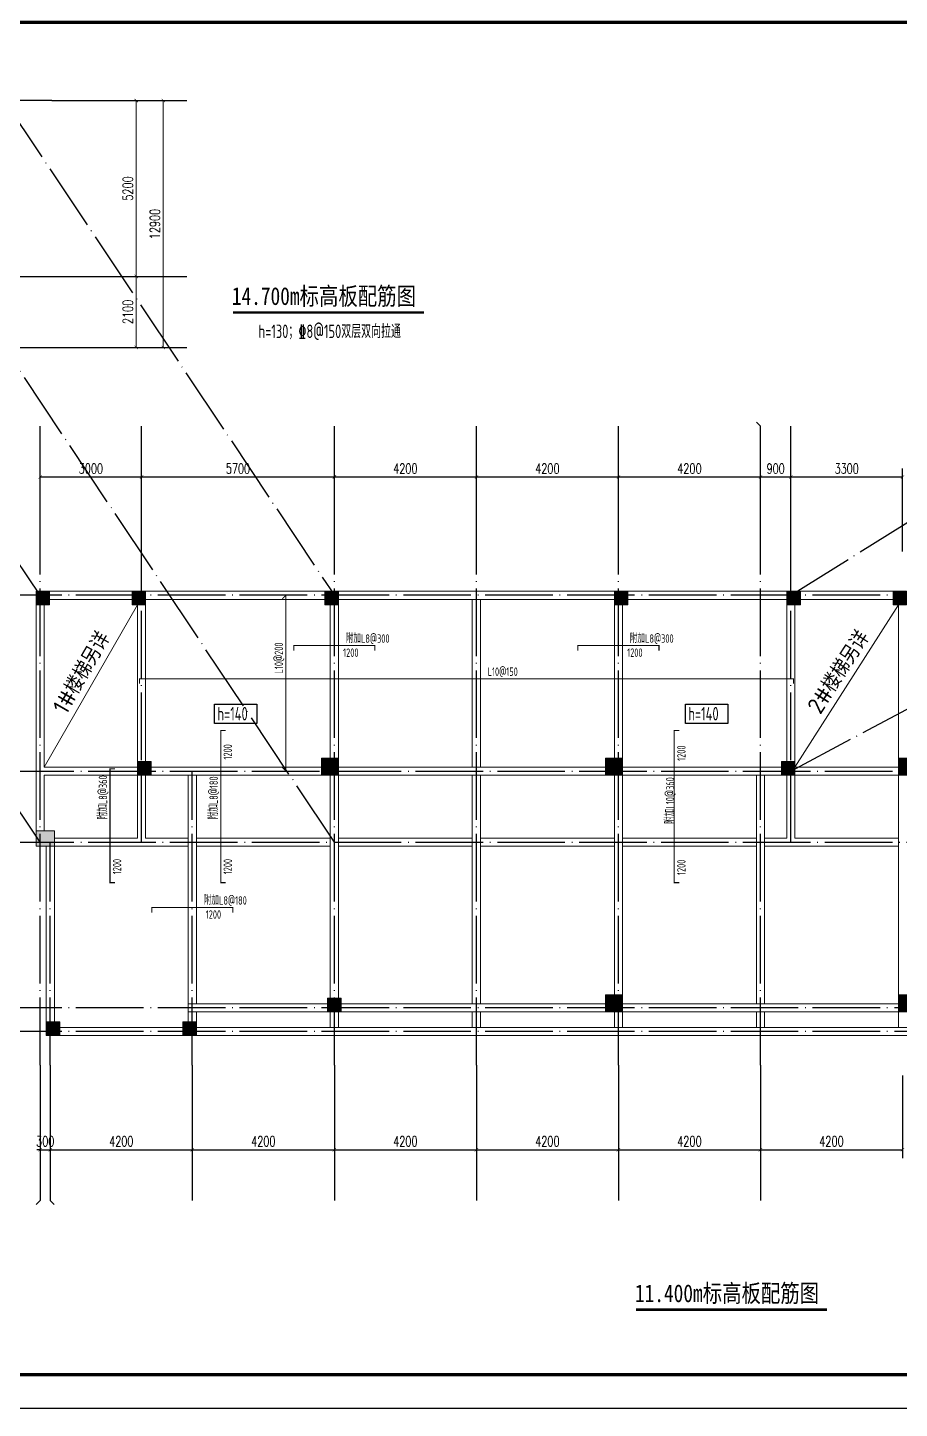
# Model space of a CAD drawing. Extents: x -638872 to -278819, y -139534 to 213996.
# Drawn here: x -338645 to -312867, y -98713 to -57872 of the extents above; entities that cross this region are included whole.
import ezdxf

# ---------------------------------------------------------------- set-up
doc = ezdxf.new("R2010")
doc.units = 0
doc.header["$LTSCALE"] = 1000
doc.header["$MEASUREMENT"] = 0
doc.linetypes.add('DOTE', pattern=[2.42, 2, -0.2, 0.02, -0.2])
doc.linetypes.add('线型3', pattern=[500, 300, -200])
doc.layers.get('0').update_dxf_attribs({"linetype": 'CONTINUOUS'})
doc.layers.get('Defpoints').update_dxf_attribs({"linetype": 'CONTINUOUS'})
for name, color, linetype in [('AXIS', 171, 'CONTINUOUS'), ('DIM_SYMB', 3, 'CONTINUOUS'), ('DOTE', 14, 'DOTE'), ('TEXT', 7, 'CONTINUOUS'), ('TK', 4, 'CONTINUOUS'), ('轴线__尺寸数字', 4, 'CONTINUOUS')]:
    doc.layers.add(name, color=color, linetype=linetype)
for name, color, linetype, lineweight in [('COLU', 7, 'CONTINUOUS', 0), ('COLU_HATCH', 251, 'CONTINUOUS', 0), ('FLOOR_DOWN_TEXT', 7, 'CONTINUOUS', 0), ('FLOOR_REIN', 1, 'CONTINUOUS', 0), ('FLOOR_UP_REIN', 13, 'CONTINUOUS', 0), ('FLOOR_UP_TEXT', 7, 'CONTINUOUS', 0), ('梁', 4, 'CONTINUOUS', 18), ('梁虚线', 134, '线型3', 18), ('次梁吊筋标注', 7, 'CONTINUOUS', 18), ('零厚板', 7, 'CONTINUOUS', 18)]:
    doc.layers.add(name, color=color, linetype=linetype, lineweight=lineweight)
doc.styles.add('_TCH_DIM_T3', font='SIMPLEX', dxfattribs={"width": 0.705882, "bigfont": 'GBCBIG'})
doc.styles.add('HT', font='simhei.ttf', dxfattribs={"width": 0.8})
doc.styles.add('TSSD_Norm', font='tssdeng.shx', dxfattribs={"bigfont": 'hztxt.shx'})
doc.styles.add('TSSD_REIN', font='tssdeng.shx', dxfattribs={"width": 0.7, "bigfont": 'tssdchn.shx'})
doc.dimstyles.new('_TCH_ARCH&&100', dxfattribs={"dimtxt": 297.5, "dimasz": 100, "dimexe": 250, "dimexo": 300, "dimgap": 100, "dimtad": 1, "dimdec": 0, "dimzin": 0, "dimdsep": 46, "dimtxsty": '_TCH_DIM_T3', "dimblk": 'ARCHTICK', "dimcen": 0.09, "dimclrt": 7, "dimazin": 2, "dimtfac": 1, "dimtdec": 0, "dimtix": 1, "dimtmove": 2, "dimatfit": 3, "dimfxl": 0, "dimtolj": 1, "dimtzin": 0, "dimarcsym": 0})

# ---------------------------------------------------------------- blocks, each defined once
blk = doc.blocks.new('_ArchTick')
at = {"color": 0, "linetype": 'ByBlock', "const_width": 0.15}
blk.add_lwpolyline([(-0.5, -0.5), (0.5, 0.5)], dxfattribs=at)
blk = doc.blocks.new('*D8')
at = {"layer": 'AXIS', "color": 0, "lineweight": -2}
for p, q in [((-172639, 110675), (-169389, 110675)), ((-169639, 103375), (-169639, 110675)), ((-172639, 103375), (-169389, 103375))]:
    blk.add_line(p, q, dxfattribs=at)
at = {"layer": 'Defpoints', "color": 0}
for p in [(-172939, 110675), (-169639, 110675), (-172939, 103375)]:
    blk.add_point(p, dxfattribs=at)
at = {"layer": 'AXIS', "color": 0, "lineweight": -2, "xscale": 100, "yscale": 100, "zscale": 100}
for p, rotation in [((-169639, 110675), 90), ((-169639, 103375), 270)]:
    blk.add_blockref('_ArchTick', p, dxfattribs=dict(at, rotation=rotation))
at = {"layer": 'AXIS', "color": 7, "insert": (-169888, 107025), "char_height": 297.5, "attachment_point": 5, "rotation": 90, "style": '_TCH_DIM_T3'}
blk.add_mtext('\\A1;12900', dxfattribs=at)
blk = doc.blocks.new('*D9')
at = {"layer": 'AXIS', "color": 0, "lineweight": -2}
for p, q in [((-172639, 105475), (-170189, 105475)), ((-170439, 103375), (-170439, 105475)), ((-172639, 103375), (-170189, 103375))]:
    blk.add_line(p, q, dxfattribs=at)
at = {"layer": 'Defpoints', "color": 0}
for p in [(-172939, 105475), (-170439, 105475), (-172939, 103375)]:
    blk.add_point(p, dxfattribs=at)
at = {"layer": 'AXIS', "color": 0, "lineweight": -2, "xscale": 100, "yscale": 100, "zscale": 100}
for p, rotation in [((-170439, 105475), 90), ((-170439, 103375), 270)]:
    blk.add_blockref('_ArchTick', p, dxfattribs=dict(at, rotation=rotation))
at = {"layer": 'AXIS', "color": 7, "insert": (-170688, 104425), "char_height": 297.5, "attachment_point": 5, "rotation": 90, "style": '_TCH_DIM_T3'}
blk.add_mtext('\\A1;2100', dxfattribs=at)
blk = doc.blocks.new('*D10')
at = {"layer": 'AXIS', "color": 0, "lineweight": -2}
for p, q in [((-172639, 110675), (-170189, 110675)), ((-170439, 105475), (-170439, 110675)), ((-172639, 105475), (-170189, 105475))]:
    blk.add_line(p, q, dxfattribs=at)
at = {"layer": 'Defpoints', "color": 0}
for p in [(-172939, 110675), (-170439, 110675), (-172939, 105475)]:
    blk.add_point(p, dxfattribs=at)
at = {"layer": 'AXIS', "color": 0, "lineweight": -2, "xscale": 100, "yscale": 100, "zscale": 100}
for p, rotation in [((-170439, 110675), 90), ((-170439, 105475), 270)]:
    blk.add_blockref('_ArchTick', p, dxfattribs=dict(at, rotation=rotation))
at = {"layer": 'AXIS', "color": 7, "insert": (-170688, 108075), "char_height": 297.5, "attachment_point": 5, "rotation": 90, "style": '_TCH_DIM_T3'}
blk.add_mtext('\\A1;5200', dxfattribs=at)
blk = doc.blocks.new('*D11')
at = {"layer": 'AXIS', "color": 0, "lineweight": -2}
for p, q in [((-183042, 102383), (-183042, 99933)), ((-180042, 102383), (-180042, 99933)), ((-183042, 100183), (-180042, 100183))]:
    blk.add_line(p, q, dxfattribs=at)
at = {"layer": 'Defpoints', "color": 0}
for p in [(-183042, 102683), (-180042, 102683), (-180042, 100183)]:
    blk.add_point(p, dxfattribs=at)
at = {"layer": 'AXIS', "color": 0, "lineweight": -2, "xscale": 100, "yscale": 100, "zscale": 100, "rotation": 180}
blk.add_blockref('_ArchTick', (-183042, 100183), dxfattribs=at)
at = {"layer": 'AXIS', "color": 0, "lineweight": -2, "xscale": 100, "yscale": 100, "zscale": 100}
blk.add_blockref('_ArchTick', (-180042, 100183), dxfattribs=at)
at = {"layer": 'AXIS', "color": 7, "insert": (-181542, 100432), "char_height": 297.5, "attachment_point": 5, "style": '_TCH_DIM_T3'}
blk.add_mtext('\\A1;3000', dxfattribs=at)
blk = doc.blocks.new('*D12')
at = {"layer": 'AXIS', "color": 0, "lineweight": -2}
for p, q in [((-180042, 102383), (-180042, 99933)), ((-177192, 102383), (-177192, 99933)), ((-180042, 100183), (-177192, 100183))]:
    blk.add_line(p, q, dxfattribs=at)
at = {"layer": 'Defpoints', "color": 0}
for p in [(-180042, 102683), (-177192, 102683), (-177192, 100183)]:
    blk.add_point(p, dxfattribs=at)
at = {"layer": 'AXIS', "color": 0, "lineweight": -2, "xscale": 100, "yscale": 100, "zscale": 100, "rotation": 180}
blk.add_blockref('_ArchTick', (-180042, 100183), dxfattribs=at)
at = {"layer": 'AXIS', "color": 0, "lineweight": -2, "xscale": 100, "yscale": 100, "zscale": 100}
blk.add_blockref('_ArchTick', (-177192, 100183), dxfattribs=at)
at = {"layer": 'AXIS', "color": 7, "insert": (-178617, 100432), "char_height": 297.5, "attachment_point": 5, "style": '_TCH_DIM_T3'}
blk.add_mtext('\\A1;2850', dxfattribs=at)
blk = doc.blocks.new('*D13')
at = {"layer": 'AXIS', "color": 0, "lineweight": -2}
for p, q in [((-177192, 102383), (-177192, 99933)), ((-174342, 102383), (-174342, 99933)), ((-177192, 100183), (-174342, 100183))]:
    blk.add_line(p, q, dxfattribs=at)
at = {"layer": 'Defpoints', "color": 0}
for p in [(-177192, 102683), (-174342, 102683), (-174342, 100183)]:
    blk.add_point(p, dxfattribs=at)
at = {"layer": 'AXIS', "color": 0, "lineweight": -2, "xscale": 100, "yscale": 100, "zscale": 100, "rotation": 180}
blk.add_blockref('_ArchTick', (-177192, 100183), dxfattribs=at)
at = {"layer": 'AXIS', "color": 0, "lineweight": -2, "xscale": 100, "yscale": 100, "zscale": 100}
blk.add_blockref('_ArchTick', (-174342, 100183), dxfattribs=at)
at = {"layer": 'AXIS', "color": 7, "insert": (-175767, 100432), "char_height": 297.5, "attachment_point": 5, "style": '_TCH_DIM_T3'}
blk.add_mtext('\\A1;2850', dxfattribs=at)
blk = doc.blocks.new('GeYuanFrame_70507555', base_point=(18.76, 4.34))
at = {"layer": 'TK'}
blk.add_lwpolyline([(18.76, 424.34), (761.76, 424.34), (761.76, 4.34), (18.76, 4.34), (18.76, 424.34)], dxfattribs=at)
at = {"layer": 'TK', "const_width": 1}
blk.add_lwpolyline([(751.76, 414.34), (43.76, 414.34), (43.76, 14.34), (751.76, 14.34)], close=True, dxfattribs=at)
blk = doc.blocks.new('*D800')
at = {"layer": 'AXIS', "color": 0, "lineweight": -2}
for p, q in [((-338275, -88863), (-338275, -91313)), ((-337975, -88863), (-337975, -91313)), ((-338275, -91063), (-338375, -91063)), ((-338275, -91063), (-337975, -91063)), ((-337975, -91063), (-337875, -91063))]:
    blk.add_line(p, q, dxfattribs=at)
at = {"layer": 'Defpoints', "color": 0}
for p in [(-338275, -88563), (-337975, -88563), (-337975, -91063)]:
    blk.add_point(p, dxfattribs=at)
at = {"layer": 'AXIS', "color": 0, "lineweight": -2, "xscale": 100, "yscale": 100, "zscale": 100}
blk.add_blockref('_ArchTick', (-338275, -91063), dxfattribs=at)
at = {"layer": 'AXIS', "color": 0, "lineweight": -2, "xscale": 100, "yscale": 100, "zscale": 100, "rotation": 180}
blk.add_blockref('_ArchTick', (-337975, -91063), dxfattribs=at)
at = {"layer": 'AXIS', "color": 7, "insert": (-338125, -90814), "char_height": 297.5, "attachment_point": 5, "style": '_TCH_DIM_T3'}
blk.add_mtext('\\A1;300', dxfattribs=at)
blk = doc.blocks.new('*D801')
at = {"layer": 'AXIS', "color": 0, "lineweight": -2}
for p, q in [((-337975, -88863), (-337975, -91313)), ((-333775, -88863), (-333775, -91313)), ((-337975, -91063), (-333775, -91063))]:
    blk.add_line(p, q, dxfattribs=at)
at = {"layer": 'Defpoints', "color": 0}
for p in [(-337975, -88563), (-333775, -88563), (-333775, -91063)]:
    blk.add_point(p, dxfattribs=at)
at = {"layer": 'AXIS', "color": 0, "lineweight": -2, "xscale": 100, "yscale": 100, "zscale": 100, "rotation": 180}
blk.add_blockref('_ArchTick', (-337975, -91063), dxfattribs=at)
at = {"layer": 'AXIS', "color": 0, "lineweight": -2, "xscale": 100, "yscale": 100, "zscale": 100}
blk.add_blockref('_ArchTick', (-333775, -91063), dxfattribs=at)
at = {"layer": 'AXIS', "color": 7, "insert": (-335875, -90814), "char_height": 297.5, "attachment_point": 5, "style": '_TCH_DIM_T3'}
blk.add_mtext('\\A1;4200', dxfattribs=at)
blk = doc.blocks.new('*D802')
at = {"layer": 'AXIS', "color": 0, "lineweight": -2}
for p, q in [((-333775, -88863), (-333775, -91313)), ((-329575, -88863), (-329575, -91313)), ((-333775, -91063), (-329575, -91063))]:
    blk.add_line(p, q, dxfattribs=at)
at = {"layer": 'Defpoints', "color": 0}
for p in [(-333775, -88563), (-329575, -88563), (-329575, -91063)]:
    blk.add_point(p, dxfattribs=at)
at = {"layer": 'AXIS', "color": 0, "lineweight": -2, "xscale": 100, "yscale": 100, "zscale": 100, "rotation": 180}
blk.add_blockref('_ArchTick', (-333775, -91063), dxfattribs=at)
at = {"layer": 'AXIS', "color": 0, "lineweight": -2, "xscale": 100, "yscale": 100, "zscale": 100}
blk.add_blockref('_ArchTick', (-329575, -91063), dxfattribs=at)
at = {"layer": 'AXIS', "color": 7, "insert": (-331675, -90814), "char_height": 297.5, "attachment_point": 5, "style": '_TCH_DIM_T3'}
blk.add_mtext('\\A1;4200', dxfattribs=at)
blk = doc.blocks.new('*D803')
at = {"layer": 'AXIS', "color": 0, "lineweight": -2}
for p, q in [((-329575, -88863), (-329575, -91313)), ((-325375, -88863), (-325375, -91313)), ((-329575, -91063), (-325375, -91063))]:
    blk.add_line(p, q, dxfattribs=at)
at = {"layer": 'Defpoints', "color": 0}
for p in [(-329575, -88563), (-325375, -88563), (-325375, -91063)]:
    blk.add_point(p, dxfattribs=at)
at = {"layer": 'AXIS', "color": 0, "lineweight": -2, "xscale": 100, "yscale": 100, "zscale": 100, "rotation": 180}
blk.add_blockref('_ArchTick', (-329575, -91063), dxfattribs=at)
at = {"layer": 'AXIS', "color": 0, "lineweight": -2, "xscale": 100, "yscale": 100, "zscale": 100}
blk.add_blockref('_ArchTick', (-325375, -91063), dxfattribs=at)
at = {"layer": 'AXIS', "color": 7, "insert": (-327475, -90814), "char_height": 297.5, "attachment_point": 5, "style": '_TCH_DIM_T3'}
blk.add_mtext('\\A1;4200', dxfattribs=at)
blk = doc.blocks.new('*D804')
at = {"layer": 'AXIS', "color": 0, "lineweight": -2}
for p, q in [((-325375, -88863), (-325375, -91313)), ((-321175, -88863), (-321175, -91313)), ((-325375, -91063), (-321175, -91063))]:
    blk.add_line(p, q, dxfattribs=at)
at = {"layer": 'Defpoints', "color": 0}
for p in [(-325375, -88563), (-321175, -88563), (-321175, -91063)]:
    blk.add_point(p, dxfattribs=at)
at = {"layer": 'AXIS', "color": 0, "lineweight": -2, "xscale": 100, "yscale": 100, "zscale": 100, "rotation": 180}
blk.add_blockref('_ArchTick', (-325375, -91063), dxfattribs=at)
at = {"layer": 'AXIS', "color": 0, "lineweight": -2, "xscale": 100, "yscale": 100, "zscale": 100}
blk.add_blockref('_ArchTick', (-321175, -91063), dxfattribs=at)
at = {"layer": 'AXIS', "color": 7, "insert": (-323275, -90814), "char_height": 297.5, "attachment_point": 5, "style": '_TCH_DIM_T3'}
blk.add_mtext('\\A1;4200', dxfattribs=at)
blk = doc.blocks.new('*D805')
at = {"layer": 'AXIS', "color": 0, "lineweight": -2}
for p, q in [((-321175, -88863), (-321175, -91313)), ((-316975, -88863), (-316975, -91313)), ((-321175, -91063), (-316975, -91063))]:
    blk.add_line(p, q, dxfattribs=at)
at = {"layer": 'Defpoints', "color": 0}
for p in [(-321175, -88563), (-316975, -88563), (-316975, -91063)]:
    blk.add_point(p, dxfattribs=at)
at = {"layer": 'AXIS', "color": 0, "lineweight": -2, "xscale": 100, "yscale": 100, "zscale": 100, "rotation": 180}
blk.add_blockref('_ArchTick', (-321175, -91063), dxfattribs=at)
at = {"layer": 'AXIS', "color": 0, "lineweight": -2, "xscale": 100, "yscale": 100, "zscale": 100}
blk.add_blockref('_ArchTick', (-316975, -91063), dxfattribs=at)
at = {"layer": 'AXIS', "color": 7, "insert": (-319075, -90814), "char_height": 297.5, "attachment_point": 5, "style": '_TCH_DIM_T3'}
blk.add_mtext('\\A1;4200', dxfattribs=at)
blk = doc.blocks.new('*D806')
at = {"layer": 'AXIS', "color": 0, "lineweight": -2}
for p, q in [((-316975, -88863), (-316975, -91313)), ((-312775, -88863), (-312775, -91313)), ((-316975, -91063), (-312775, -91063))]:
    blk.add_line(p, q, dxfattribs=at)
at = {"layer": 'Defpoints', "color": 0}
for p in [(-316975, -88563), (-312775, -88563), (-312775, -91063)]:
    blk.add_point(p, dxfattribs=at)
at = {"layer": 'AXIS', "color": 0, "lineweight": -2, "xscale": 100, "yscale": 100, "zscale": 100, "rotation": 180}
blk.add_blockref('_ArchTick', (-316975, -91063), dxfattribs=at)
at = {"layer": 'AXIS', "color": 0, "lineweight": -2, "xscale": 100, "yscale": 100, "zscale": 100}
blk.add_blockref('_ArchTick', (-312775, -91063), dxfattribs=at)
at = {"layer": 'AXIS', "color": 7, "insert": (-314875, -90814), "char_height": 297.5, "attachment_point": 5, "style": '_TCH_DIM_T3'}
blk.add_mtext('\\A1;4200', dxfattribs=at)
blk = doc.blocks.new('*D812')
at = {"layer": 'AXIS', "color": 0, "lineweight": -2}
for p, q in [((-338275, -73363), (-338275, -70913)), ((-335275, -73363), (-335275, -70913)), ((-338275, -71163), (-335275, -71163))]:
    blk.add_line(p, q, dxfattribs=at)
at = {"layer": 'Defpoints', "color": 0}
for p in [(-335275, -71163), (-338275, -73663), (-335275, -73663)]:
    blk.add_point(p, dxfattribs=at)
at = {"layer": 'AXIS', "color": 0, "lineweight": -2, "xscale": 100, "yscale": 100, "zscale": 100, "rotation": 180}
blk.add_blockref('_ArchTick', (-338275, -71163), dxfattribs=at)
at = {"layer": 'AXIS', "color": 0, "lineweight": -2, "xscale": 100, "yscale": 100, "zscale": 100}
blk.add_blockref('_ArchTick', (-335275, -71163), dxfattribs=at)
at = {"layer": 'AXIS', "color": 7, "insert": (-336775, -70914), "char_height": 297.5, "attachment_point": 5, "style": '_TCH_DIM_T3'}
blk.add_mtext('\\A1;3000', dxfattribs=at)
blk = doc.blocks.new('*D813')
at = {"layer": 'AXIS', "color": 0, "lineweight": -2}
for p, q in [((-335275, -73363), (-335275, -70913)), ((-329575, -73363), (-329575, -70913)), ((-335275, -71163), (-329575, -71163))]:
    blk.add_line(p, q, dxfattribs=at)
at = {"layer": 'Defpoints', "color": 0}
for p in [(-329575, -71163), (-335275, -73663), (-329575, -73663)]:
    blk.add_point(p, dxfattribs=at)
at = {"layer": 'AXIS', "color": 0, "lineweight": -2, "xscale": 100, "yscale": 100, "zscale": 100, "rotation": 180}
blk.add_blockref('_ArchTick', (-335275, -71163), dxfattribs=at)
at = {"layer": 'AXIS', "color": 0, "lineweight": -2, "xscale": 100, "yscale": 100, "zscale": 100}
blk.add_blockref('_ArchTick', (-329575, -71163), dxfattribs=at)
at = {"layer": 'AXIS', "color": 7, "insert": (-332425, -70914), "char_height": 297.5, "attachment_point": 5, "style": '_TCH_DIM_T3'}
blk.add_mtext('\\A1;5700', dxfattribs=at)
blk = doc.blocks.new('*D814')
at = {"layer": 'AXIS', "color": 0, "lineweight": -2}
for p, q in [((-329575, -73363), (-329575, -70913)), ((-325375, -73363), (-325375, -70913)), ((-329575, -71163), (-325375, -71163))]:
    blk.add_line(p, q, dxfattribs=at)
at = {"layer": 'Defpoints', "color": 0}
for p in [(-325375, -71163), (-329575, -73663), (-325375, -73663)]:
    blk.add_point(p, dxfattribs=at)
at = {"layer": 'AXIS', "color": 0, "lineweight": -2, "xscale": 100, "yscale": 100, "zscale": 100, "rotation": 180}
blk.add_blockref('_ArchTick', (-329575, -71163), dxfattribs=at)
at = {"layer": 'AXIS', "color": 0, "lineweight": -2, "xscale": 100, "yscale": 100, "zscale": 100}
blk.add_blockref('_ArchTick', (-325375, -71163), dxfattribs=at)
at = {"layer": 'AXIS', "color": 7, "insert": (-327475, -70914), "char_height": 297.5, "attachment_point": 5, "style": '_TCH_DIM_T3'}
blk.add_mtext('\\A1;4200', dxfattribs=at)
blk = doc.blocks.new('*D815')
at = {"layer": 'AXIS', "color": 0, "lineweight": -2}
for p, q in [((-325375, -73363), (-325375, -70913)), ((-321175, -73363), (-321175, -70913)), ((-325375, -71163), (-321175, -71163))]:
    blk.add_line(p, q, dxfattribs=at)
at = {"layer": 'Defpoints', "color": 0}
for p in [(-321175, -71163), (-325375, -73663), (-321175, -73663)]:
    blk.add_point(p, dxfattribs=at)
at = {"layer": 'AXIS', "color": 0, "lineweight": -2, "xscale": 100, "yscale": 100, "zscale": 100, "rotation": 180}
blk.add_blockref('_ArchTick', (-325375, -71163), dxfattribs=at)
at = {"layer": 'AXIS', "color": 0, "lineweight": -2, "xscale": 100, "yscale": 100, "zscale": 100}
blk.add_blockref('_ArchTick', (-321175, -71163), dxfattribs=at)
at = {"layer": 'AXIS', "color": 7, "insert": (-323275, -70914), "char_height": 297.5, "attachment_point": 5, "style": '_TCH_DIM_T3'}
blk.add_mtext('\\A1;4200', dxfattribs=at)
blk = doc.blocks.new('*D816')
at = {"layer": 'AXIS', "color": 0, "lineweight": -2}
for p, q in [((-321175, -73363), (-321175, -70913)), ((-316975, -73363), (-316975, -70913)), ((-321175, -71163), (-316975, -71163))]:
    blk.add_line(p, q, dxfattribs=at)
at = {"layer": 'Defpoints', "color": 0}
for p in [(-316975, -71163), (-321175, -73663), (-316975, -73663)]:
    blk.add_point(p, dxfattribs=at)
at = {"layer": 'AXIS', "color": 0, "lineweight": -2, "xscale": 100, "yscale": 100, "zscale": 100, "rotation": 180}
blk.add_blockref('_ArchTick', (-321175, -71163), dxfattribs=at)
at = {"layer": 'AXIS', "color": 0, "lineweight": -2, "xscale": 100, "yscale": 100, "zscale": 100}
blk.add_blockref('_ArchTick', (-316975, -71163), dxfattribs=at)
at = {"layer": 'AXIS', "color": 7, "insert": (-319075, -70914), "char_height": 297.5, "attachment_point": 5, "style": '_TCH_DIM_T3'}
blk.add_mtext('\\A1;4200', dxfattribs=at)
blk = doc.blocks.new('*D817')
at = {"layer": 'AXIS', "color": 0, "lineweight": -2}
for p, q in [((-316975, -73363), (-316975, -70913)), ((-316075, -73363), (-316075, -70913)), ((-316975, -71163), (-316075, -71163))]:
    blk.add_line(p, q, dxfattribs=at)
at = {"layer": 'Defpoints', "color": 0}
for p in [(-316075, -71163), (-316975, -73663), (-316075, -73663)]:
    blk.add_point(p, dxfattribs=at)
at = {"layer": 'AXIS', "color": 0, "lineweight": -2, "xscale": 100, "yscale": 100, "zscale": 100, "rotation": 180}
blk.add_blockref('_ArchTick', (-316975, -71163), dxfattribs=at)
at = {"layer": 'AXIS', "color": 0, "lineweight": -2, "xscale": 100, "yscale": 100, "zscale": 100}
blk.add_blockref('_ArchTick', (-316075, -71163), dxfattribs=at)
at = {"layer": 'AXIS', "color": 7, "insert": (-316525, -70914), "char_height": 297.5, "attachment_point": 5, "style": '_TCH_DIM_T3'}
blk.add_mtext('\\A1;900', dxfattribs=at)
blk = doc.blocks.new('*D818')
at = {"layer": 'AXIS', "color": 0, "lineweight": -2}
for p, q in [((-316075, -73363), (-316075, -70913)), ((-312775, -73363), (-312775, -70913)), ((-316075, -71163), (-312775, -71163))]:
    blk.add_line(p, q, dxfattribs=at)
at = {"layer": 'Defpoints', "color": 0}
for p in [(-312775, -71163), (-316075, -73663), (-312775, -73663)]:
    blk.add_point(p, dxfattribs=at)
at = {"layer": 'AXIS', "color": 0, "lineweight": -2, "xscale": 100, "yscale": 100, "zscale": 100, "rotation": 180}
blk.add_blockref('_ArchTick', (-316075, -71163), dxfattribs=at)
at = {"layer": 'AXIS', "color": 0, "lineweight": -2, "xscale": 100, "yscale": 100, "zscale": 100}
blk.add_blockref('_ArchTick', (-312775, -71163), dxfattribs=at)
at = {"layer": 'AXIS', "color": 7, "insert": (-314425, -70914), "char_height": 297.5, "attachment_point": 5, "style": '_TCH_DIM_T3'}
blk.add_mtext('\\A1;3300', dxfattribs=at)
blk = doc.blocks.new('qqq')
at = {"layer": 'AXIS'}
for p, q in [((-172939.1, 110675.2), (-168939.1, 110675.2)), ((-172939.1, 105475.2), (-168939.1, 105475.2)), ((-172939.1, 103375.2), (-168939.1, 103375.2)), ((-183041.8, 102683.1), (-183041.8, 98683.1)), ((-180041.8, 102683.1), (-180041.8, 98683.1)), ((-174341.8, 102683.1), (-174341.8, 98683.1))]:
    blk.add_line(p, q, dxfattribs=at)
at = {"layer": 'DOTE', "color": 8, "linetype": 'DOTE'}
for p, q in [((-183041.8, 102683.1), (-183041.8, 111675.2)), ((-180041.8, 102683.1), (-180041.8, 111675.2)), ((-174341.8, 102683.1), (-174341.8, 111675.2)), ((-172939.1, 110675.2), (-184041.8, 110675.2)), ((-184041.8, 105475.2), (-172939.1, 105475.2)), ((-184041.8, 103375.2), (-172939.1, 103375.2))]:
    blk.add_line(p, q, dxfattribs=at)
at = {"layer": 'AXIS'}
for p1, p2, distance, text, picture, middle in [((-172939.1, 103375.2), (-172939.1, 110675.2), -3300, '12900', '*D8', (-169887.9, 107025.2)), ((-172939.1, 105475.2), (-172939.1, 110675.2), -2500, '5200', '*D10', (-170687.9, 108075.2)), ((-172939.1, 103375.2), (-172939.1, 105475.2), -2500, '2100', '*D9', (-170687.9, 104425.2)), ((-183041.8, 102683.1), (-180041.8, 102683.1), -2500, '3000', '*D11', (-181541.8, 100431.9)), ((-180041.8, 102683.1), (-177191.8, 102683.1), -2500, '2850', '*D12', (-178616.8, 100431.9)), ((-177191.8, 102683.1), (-174341.8, 102683.1), -2500, '2850', '*D13', (-175766.8, 100431.9))]:
    dim = blk.add_aligned_dim(p1=p1, p2=p2, distance=distance, text=text, dimstyle='_TCH_ARCH&&100', dxfattribs=at)
    dim.commit()
    dim.dimension.update_dxf_attribs({"geometry": picture, "text_midpoint": middle})

msp = doc.modelspace()

# ---------------------------------------------------------------- hatches: boundary and pattern name
at = {"layer": 'COLU_HATCH'}
for points in [[(-337995.14, -74942.77), (-337995.14, -74542.77), (-338395.14, -74542.77), (-338395.14, -74942.77)], [(-335155.14, -74942.77), (-335155.14, -74542.77), (-335555.14, -74542.77), (-335555.14, -74942.77)], [(-329455.14, -74942.77), (-329455.14, -74542.77), (-329855.14, -74542.77), (-329855.14, -74942.77)], [(-320895.14, -74942.77), (-320895.14, -74542.77), (-321295.14, -74542.77), (-321295.14, -74942.77)], [(-315795.14, -74942.77), (-315795.14, -74542.77), (-316195.14, -74542.77), (-316195.14, -74942.77)], [(-312655.14, -74942.77), (-312655.14, -74542.77), (-313055.14, -74542.77), (-313055.14, -74942.77)], [(-334995.14, -79982.77), (-334995.14, -79582.77), (-335395.14, -79582.77), (-335395.14, -79982.77)], [(-329455.14, -79982.77), (-329455.14, -79482.77), (-329955.14, -79482.77), (-329955.14, -79982.77)], [(-321055.14, -79982.77), (-321055.14, -79482.77), (-321555.14, -79482.77), (-321555.14, -79982.77)], [(-315955.14, -79982.77), (-315955.14, -79582.77), (-316355.14, -79582.77), (-316355.14, -79982.77)], [(-312395.14, -79982.77), (-312395.14, -79482.77), (-312895.14, -79482.77), (-312895.14, -79982.77)], [(-337855.14, -82082.77), (-337855.14, -81632.77), (-338395.14, -81632.77), (-338395.14, -82082.77)], [(-321055.14, -86982.77), (-321055.14, -86482.77), (-321555.14, -86482.77), (-321555.14, -86982.77)], [(-312395.14, -86982.77), (-312395.14, -86482.77), (-312895.14, -86482.77), (-312895.14, -86982.77)], [(-329375.14, -86982.77), (-329375.14, -86582.77), (-329775.14, -86582.77), (-329775.14, -86982.77)], [(-337695.14, -87682.77), (-337695.14, -87282.77), (-338095.14, -87282.77), (-338095.14, -87682.77)], [(-333655.14, -87682.77), (-333655.14, -87282.77), (-334055.14, -87282.77), (-334055.14, -87682.77)]]:
    msp.add_hatch(color=256, dxfattribs=at).paths.add_polyline_path(points)

# ---------------------------------------------------------------- linework, layer by layer
at = {"layer": 'AXIS'}
for p, q in [((-338275.14, -73662.77), (-338275.14, -69662.77)), ((-335275.14, -73662.77), (-335275.14, -69662.77)), ((-329575.14, -73662.77), (-329575.14, -69662.77)), ((-325375.14, -73662.77), (-325375.14, -69662.77)), ((-321175.14, -73662.77), (-321175.14, -69662.77)), ((-317092.3, -69545.61), (-316975.14, -69662.77)), ((-316975.14, -73662.77), (-316975.14, -69662.77)), ((-316075.14, -73662.77), (-316075.14, -69662.77)), ((-338275.14, -88562.77), (-338275.14, -92562.77)), ((-337975.14, -88562.77), (-337975.14, -92562.77)), ((-333775.14, -88562.77), (-333775.14, -92562.77)), ((-329575.14, -88562.77), (-329575.14, -92562.77)), ((-325375.14, -88562.77), (-325375.14, -92562.77)), ((-321175.14, -88562.77), (-321175.14, -92562.77)), ((-316975.14, -88562.77), (-316975.14, -92562.77)), ((-338392.3, -92679.92), (-338275.14, -92562.77)), ((-337857.99, -92679.92), (-337975.14, -92562.77))]:
    msp.add_line(p, q, dxfattribs=at)
at = {"layer": 'COLU'}
for points in [[(-337995.14, -74942.77), (-337995.14, -74542.77), (-338395.14, -74542.77), (-338395.14, -74942.77)], [(-335155.14, -74942.77), (-335155.14, -74542.77), (-335555.14, -74542.77), (-335555.14, -74942.77)], [(-329455.14, -74942.77), (-329455.14, -74542.77), (-329855.14, -74542.77), (-329855.14, -74942.77)], [(-320895.14, -74942.77), (-320895.14, -74542.77), (-321295.14, -74542.77), (-321295.14, -74942.77)], [(-315795.14, -74942.77), (-315795.14, -74542.77), (-316195.14, -74542.77), (-316195.14, -74942.77)], [(-312655.14, -74942.77), (-312655.14, -74542.77), (-313055.14, -74542.77), (-313055.14, -74942.77)], [(-334995.14, -79982.77), (-334995.14, -79582.77), (-335395.14, -79582.77), (-335395.14, -79982.77)], [(-329455.14, -79982.77), (-329455.14, -79482.77), (-329955.14, -79482.77), (-329955.14, -79982.77)], [(-321055.14, -79982.77), (-321055.14, -79482.77), (-321555.14, -79482.77), (-321555.14, -79982.77)], [(-315955.14, -79982.77), (-315955.14, -79582.77), (-316355.14, -79582.77), (-316355.14, -79982.77)], [(-312395.14, -79982.77), (-312395.14, -79482.77), (-312895.14, -79482.77), (-312895.14, -79982.77)], [(-337855.14, -82082.77), (-337855.14, -81632.77), (-338395.14, -81632.77), (-338395.14, -82082.77)], [(-321055.14, -86982.77), (-321055.14, -86482.77), (-321555.14, -86482.77), (-321555.14, -86982.77)], [(-312395.14, -86982.77), (-312395.14, -86482.77), (-312895.14, -86482.77), (-312895.14, -86982.77)], [(-329375.14, -86982.77), (-329375.14, -86582.77), (-329775.14, -86582.77), (-329775.14, -86982.77)], [(-337695.14, -87682.77), (-337695.14, -87282.77), (-338095.14, -87282.77), (-338095.14, -87682.77)], [(-333655.14, -87682.77), (-333655.14, -87282.77), (-334055.14, -87282.77), (-334055.14, -87682.77)]]:
    msp.add_lwpolyline(points, close=True, dxfattribs=at)
at = {"layer": 'DIM_SYMB', "const_width": 70}
for points in [[(-332576.42, -66297.46), (-326927.93, -66297.46)], [(-320656.05, -95792.26), (-315007.55, -95792.26)]]:
    msp.add_lwpolyline(points, dxfattribs=at)
at = {"layer": 'DOTE', "color": 8, "linetype": 'DOTE'}
for p, q in [((-338275.14, -74662.77), (-348035.2, -60030.87)), ((-339335.2, -60030.87), (-329575.14, -74662.77)), ((-316075.14, -74662.77), (-293273.7, -60401.7)), ((-338275.14, -81962.77), (-348035.2, -67330.87)), ((-329575.14, -81962.77), (-339335.2, -67330.87)), ((-316075.14, -79862.77), (-293273.7, -67701.7)), ((-338275.14, -88562.77), (-338275.14, -73662.77)), ((-335275.14, -81962.77), (-335275.14, -73662.77)), ((-329575.14, -88562.77), (-329575.14, -73662.77)), ((-325375.14, -88562.77), (-325375.14, -73662.77)), ((-321175.14, -88562.77), (-321175.14, -73662.77)), ((-316975.14, -88562.77), (-316975.14, -73662.77)), ((-316075.14, -81962.77), (-316075.14, -73662.77)), ((-294075.14, -74662.77), (-339275.14, -74662.77)), ((-339275.14, -79862.77), (-294075.14, -79862.77)), ((-333775.14, -88562.77), (-333775.14, -79862.77)), ((-339275.14, -81962.77), (-294075.14, -81962.77)), ((-337975.14, -88562.77), (-337975.14, -81962.77)), ((-294075.14, -86862.77), (-339275.14, -86862.77)), ((-294075.14, -87562.77), (-339275.14, -87562.77))]:
    msp.add_line(p, q, dxfattribs=at)
at = {"layer": 'FLOOR_REIN', "const_width": 30}
msp.add_lwpolyline([(-331114.63, -79756.7), (-331008.56, -79862.77), (-331008.56, -74662.77), (-331114.63, -74768.83)], dxfattribs=at)
at = {"layer": 'FLOOR_UP_REIN', "const_width": 30}
for points in [[(-328375.14, -76301.22), (-328375.14, -76151.22), (-330775.14, -76151.22), (-330775.14, -76301.22)], [(-319975.14, -76301.22), (-319975.14, -76151.22), (-322375.14, -76151.22), (-322375.14, -76301.22)], [(-315996.05, -77279.95), (-315996.05, -77129.95), (-335339.02, -77129.95), (-335339.02, -77279.95)], [(-332785.53, -78662.77), (-332935.53, -78662.77), (-332935.53, -83162.77), (-332785.53, -83162.77)], [(-319372.1, -78662.77), (-319522.1, -78662.77), (-319522.1, -83162.77), (-319372.1, -83162.77)], [(-336059.24, -79795.98), (-336209.24, -79795.98), (-336209.24, -83162.77), (-336059.24, -83162.77)], [(-332572.84, -84046.9), (-332572.84, -83896.9), (-334972.84, -83896.9), (-334972.84, -84046.9)]]:
    msp.add_lwpolyline(points, dxfattribs=at)
at = {"layer": '梁', "lineweight": 18, "ltscale": 1}
for p, q in [((-337995.14, -74542.77), (-335555.14, -74542.77)), ((-335155.14, -74542.77), (-329855.14, -74542.77)), ((-329455.14, -74542.77), (-321295.14, -74542.77)), ((-320895.14, -74542.77), (-316195.14, -74542.77)), ((-315795.14, -74542.77), (-313055.14, -74542.77)), ((-338395.14, -79862.77), (-338395.14, -74942.77)), ((-338155.14, -79742.77), (-338155.14, -74942.77)), ((-337995.14, -74782.77), (-335555.14, -74782.77)), ((-335395.14, -79582.77), (-335395.14, -74942.77)), ((-315955.14, -79582.77), (-315955.14, -74942.77)), ((-315795.14, -74782.77), (-313055.14, -74782.77)), ((-312895.14, -79482.77), (-312895.14, -74942.77)), ((-338395.14, -81632.77), (-338395.14, -79862.77)), ((-338155.14, -79742.77), (-335395.14, -79742.77)), ((-315955.14, -79742.77), (-312895.14, -79742.77)), ((-338095.14, -87282.77), (-338095.14, -82082.77)), ((-333895.14, -86982.77), (-333895.14, -86742.77)), ((-337695.14, -87682.77), (-334055.14, -87682.77)), ((-333655.14, -87682.77), (-300295.15, -87682.77))]:
    msp.add_line(p, q, dxfattribs=at)
at = {"layer": '梁虚线', "lineweight": 18, "ltscale": 1}
for p, q in [((-335155.14, -74782.77), (-329855.14, -74782.77)), ((-335155.14, -79582.77), (-335155.14, -74942.77)), ((-329695.14, -79482.77), (-329695.14, -74942.77)), ((-329455.14, -74782.77), (-321295.14, -74782.77)), ((-329455.14, -79482.77), (-329455.14, -74942.77)), ((-325495.14, -79742.77), (-325495.14, -74782.77)), ((-325255.14, -79742.77), (-325255.14, -74782.77)), ((-321295.14, -79482.77), (-321295.14, -74942.77)), ((-321055.14, -79482.77), (-321055.14, -74942.77)), ((-320895.14, -74782.77), (-316195.14, -74782.77)), ((-316195.14, -79582.77), (-316195.14, -74942.77)), ((-338155.14, -79982.77), (-335395.14, -79982.77)), ((-338155.14, -81632.77), (-338155.14, -79982.77)), ((-335395.14, -81842.77), (-335395.14, -79982.77)), ((-335155.14, -81842.77), (-335155.14, -79982.77)), ((-334995.14, -79742.77), (-329955.14, -79742.77)), ((-334995.14, -79982.77), (-329955.14, -79982.77)), ((-333895.14, -86742.77), (-333895.14, -79982.77)), ((-333655.14, -86742.77), (-333655.14, -79982.77)), ((-329695.14, -86582.77), (-329695.14, -79982.77)), ((-329455.14, -79742.77), (-321555.14, -79742.77)), ((-329455.14, -86582.77), (-329455.14, -79982.77)), ((-329455.14, -79982.77), (-321555.14, -79982.77)), ((-325495.14, -86742.77), (-325495.14, -79982.77)), ((-325255.14, -86742.77), (-325255.14, -79982.77)), ((-321295.14, -86482.77), (-321295.14, -79982.77)), ((-321055.14, -79742.77), (-316355.14, -79742.77)), ((-321055.14, -86482.77), (-321055.14, -79982.77)), ((-321055.14, -79982.77), (-316355.14, -79982.77)), ((-317095.14, -86742.77), (-317095.14, -79982.77)), ((-316855.14, -86742.77), (-316855.14, -79982.77)), ((-316195.14, -81842.77), (-316195.14, -79982.77)), ((-315955.14, -79982.77), (-312895.14, -79982.77)), ((-315955.14, -81842.77), (-315955.14, -79982.77)), ((-312895.14, -86482.77), (-312895.14, -79982.77)), ((-337855.14, -81842.77), (-335395.14, -81842.77)), ((-337855.14, -87282.77), (-337855.14, -82082.77)), ((-337855.14, -82082.77), (-335275.14, -82082.77)), ((-335275.14, -82082.77), (-333895.14, -82082.77)), ((-335155.14, -81842.77), (-333895.14, -81842.77)), ((-333655.14, -81842.77), (-329695.14, -81842.77)), ((-333655.14, -82082.77), (-329695.14, -82082.77)), ((-329455.14, -81842.77), (-325495.14, -81842.77)), ((-329455.14, -82082.77), (-325495.14, -82082.77)), ((-325255.14, -81842.77), (-321295.14, -81842.77)), ((-325255.14, -82082.77), (-321295.14, -82082.77)), ((-321055.14, -81842.77), (-317095.14, -81842.77)), ((-321055.14, -82082.77), (-317095.14, -82082.77)), ((-316855.14, -81842.77), (-316195.14, -81842.77)), ((-316855.14, -82082.77), (-316075.14, -82082.77)), ((-316075.14, -82082.77), (-312895.14, -82082.77)), ((-315955.14, -81842.77), (-312895.14, -81842.77)), ((-333895.14, -86742.77), (-329775.14, -86742.77)), ((-333895.14, -87282.77), (-333895.14, -86982.77)), ((-333895.14, -86982.77), (-329775.14, -86982.77)), ((-333655.14, -87282.77), (-333655.14, -86982.77)), ((-329695.14, -87442.77), (-329695.14, -86982.77)), ((-329455.14, -87442.77), (-329455.14, -86982.77)), ((-329375.14, -86742.77), (-321555.14, -86742.77)), ((-329375.14, -86982.77), (-321555.14, -86982.77)), ((-325495.14, -87442.77), (-325495.14, -86982.77)), ((-325255.14, -87442.77), (-325255.14, -86982.77)), ((-321295.14, -87442.77), (-321295.14, -86982.77)), ((-321055.14, -86742.77), (-312895.14, -86742.77)), ((-321055.14, -87442.77), (-321055.14, -86982.77)), ((-321055.14, -86982.77), (-312895.14, -86982.77)), ((-317095.14, -87442.77), (-317095.14, -86982.77)), ((-316855.14, -87442.77), (-316855.14, -86982.77)), ((-312895.14, -87442.77), (-312895.14, -86982.77)), ((-337695.14, -87442.77), (-334055.14, -87442.77)), ((-333655.14, -87442.77), (-300295.15, -87442.77))]:
    msp.add_line(p, q, dxfattribs=at)
at = {"layer": '轴线__尺寸数字', "color": 2}
for points in [[(-333119.35, -77879.05), (-331864.31, -77879.05), (-331864.31, -78450.36), (-333119.35, -78450.36)], [(-319193.98, -77879.05), (-317938.94, -77879.05), (-317938.94, -78450.36), (-319193.98, -78450.36)]]:
    msp.add_lwpolyline(points, close=True, dxfattribs=at)
at = {"layer": '零厚板', "lineweight": 18, "ltscale": 1}
for p, q in [((-335395.14, -74942.77), (-338155.14, -79742.77)), ((-312895.14, -74942.77), (-315955.14, -79742.77))]:
    msp.add_line(p, q, dxfattribs=at)

# ---------------------------------------------------------------- block references
at = {"layer": 'COLU_HATCH', "xscale": 100, "yscale": 100, "zscale": 100}
msp.add_blockref('GeYuanFrame_70507555', (-353118.7, -98712.58), dxfattribs=at)
at = {"layer": '次梁吊筋标注'}
msp.add_blockref('qqq', (-164993.4, -170706.02), dxfattribs=at)

# ---------------------------------------------------------------- texts
at = {"layer": 'DIM_SYMB', "color": 7, "style": 'HT', "width": 0.8}
for s, p in [('14.700m标高板配筋图', (-332606.28, -66074.76)), ('11.400m标高板配筋图', (-320685.91, -95569.56))]:
    msp.add_text(s, height=525.7384, dxfattribs=at).set_placement(p)
at = {"layer": 'FLOOR_DOWN_TEXT', "style": 'TSSD_REIN', "width": 0.7}
msp.add_text('L10@200', height=250, rotation=90, dxfattribs=at).set_placement((-331091.9, -76975.14))
at = {"layer": 'FLOOR_UP_TEXT', "style": 'TSSD_REIN', "width": 0.7}
for s, p in [('附加L8@300', (-329241.81, -76067.89)), ('附加L8@300', (-320841.81, -76067.89)), ('1200', (-329315.18, -76484.55)), ('1200', (-320915.18, -76484.55)), ('L10@150', (-325041.81, -77046.61)), ('附加L8@180', (-333439.51, -83813.57)), ('1200', (-333379.01, -84230.23))]:
    msp.add_text(s, height=250, dxfattribs=at).set_placement(p)
for s, p in [('1200', (-332602.2, -79522.16)), ('1200', (-319188.76, -79559.69)), ('附加L8@360', (-336292.58, -81294.9)), ('附加L8@180', (-333018.86, -81294.9)), ('附加L10@360', (-319522.1, -81426.21)), ('1200', (-335875.91, -82914.53)), ('1200', (-332602.2, -82914.53)), ('1200', (-319188.76, -82937.33))]:
    msp.add_text(s, height=250, rotation=90, dxfattribs=at).set_placement(p)
at = {"layer": 'TEXT', "style": 'TSSD_Norm'}
for s, rotation, p in [('1#楼梯另详', 60, (-337498.5, -78223.84)), ('2#楼梯另详', 57, (-315205.56, -78214.36))]:
    msp.add_text(s, height=500, rotation=rotation, dxfattribs=at).set_placement(p)
at = {"layer": '轴线__尺寸数字', "color": 1, "style": 'TSSD_REIN', "width": 0.7}
msp.add_text('h=130；\x848@150双层双向拉通', height=400, dxfattribs=at).set_placement((-331817.45, -67054.99))
at = {"layer": '轴线__尺寸数字', "color": 2, "style": 'TSSD_REIN', "width": 0.7}
for p in [(-333032.56, -78365.53), (-319107.2, -78365.53)]:
    msp.add_text('h=140', height=400, dxfattribs=at).set_placement(p)

# ---------------------------------------------------------------- dimensions: what is measured, and where the dimension line sits
at = {"layer": 'AXIS'}
for p1, p2, distance, text, picture, middle in [((-338275.14, -73662.77), (-335275.14, -73662.77), 2500, '3000', '*D812', (-336775.14, -70914.02)), ((-335275.14, -73662.77), (-329575.14, -73662.77), 2500, '5700', '*D813', (-332425.14, -70914.02)), ((-329575.14, -73662.77), (-325375.14, -73662.77), 2500, '4200', '*D814', (-327475.14, -70914.02)), ((-325375.14, -73662.77), (-321175.14, -73662.77), 2500, '4200', '*D815', (-323275.14, -70914.02)), ((-321175.14, -73662.77), (-316975.14, -73662.77), 2500, '4200', '*D816', (-319075.14, -70914.02)), ((-316975.14, -73662.77), (-316075.14, -73662.77), 2500, '900', '*D817', (-316525.14, -70914.02)), ((-316075.14, -73662.77), (-312775.14, -73662.77), 2500, '3300', '*D818', (-314425.14, -70914.02)), ((-338275.14, -88562.77), (-337975.14, -88562.77), -2500, '300', '*D800', (-338125.14, -90814.02)), ((-337975.14, -88562.77), (-333775.14, -88562.77), -2500, '4200', '*D801', (-335875.14, -90814.02)), ((-333775.14, -88562.77), (-329575.14, -88562.77), -2500, '4200', '*D802', (-331675.14, -90814.02)), ((-329575.14, -88562.77), (-325375.14, -88562.77), -2500, '4200', '*D803', (-327475.14, -90814.02)), ((-325375.14, -88562.77), (-321175.14, -88562.77), -2500, '4200', '*D804', (-323275.14, -90814.02)), ((-321175.14, -88562.77), (-316975.14, -88562.77), -2500, '4200', '*D805', (-319075.14, -90814.02)), ((-316975.14, -88562.77), (-312775.14, -88562.77), -2500, '4200', '*D806', (-314875.14, -90814.02))]:
    dim = msp.add_aligned_dim(p1=p1, p2=p2, distance=distance, text=text, dimstyle='_TCH_ARCH&&100', dxfattribs=at)
    dim.commit()
    dim.dimension.update_dxf_attribs({"geometry": picture, "text_midpoint": middle})

doc.saveas('drawing.dxf')
